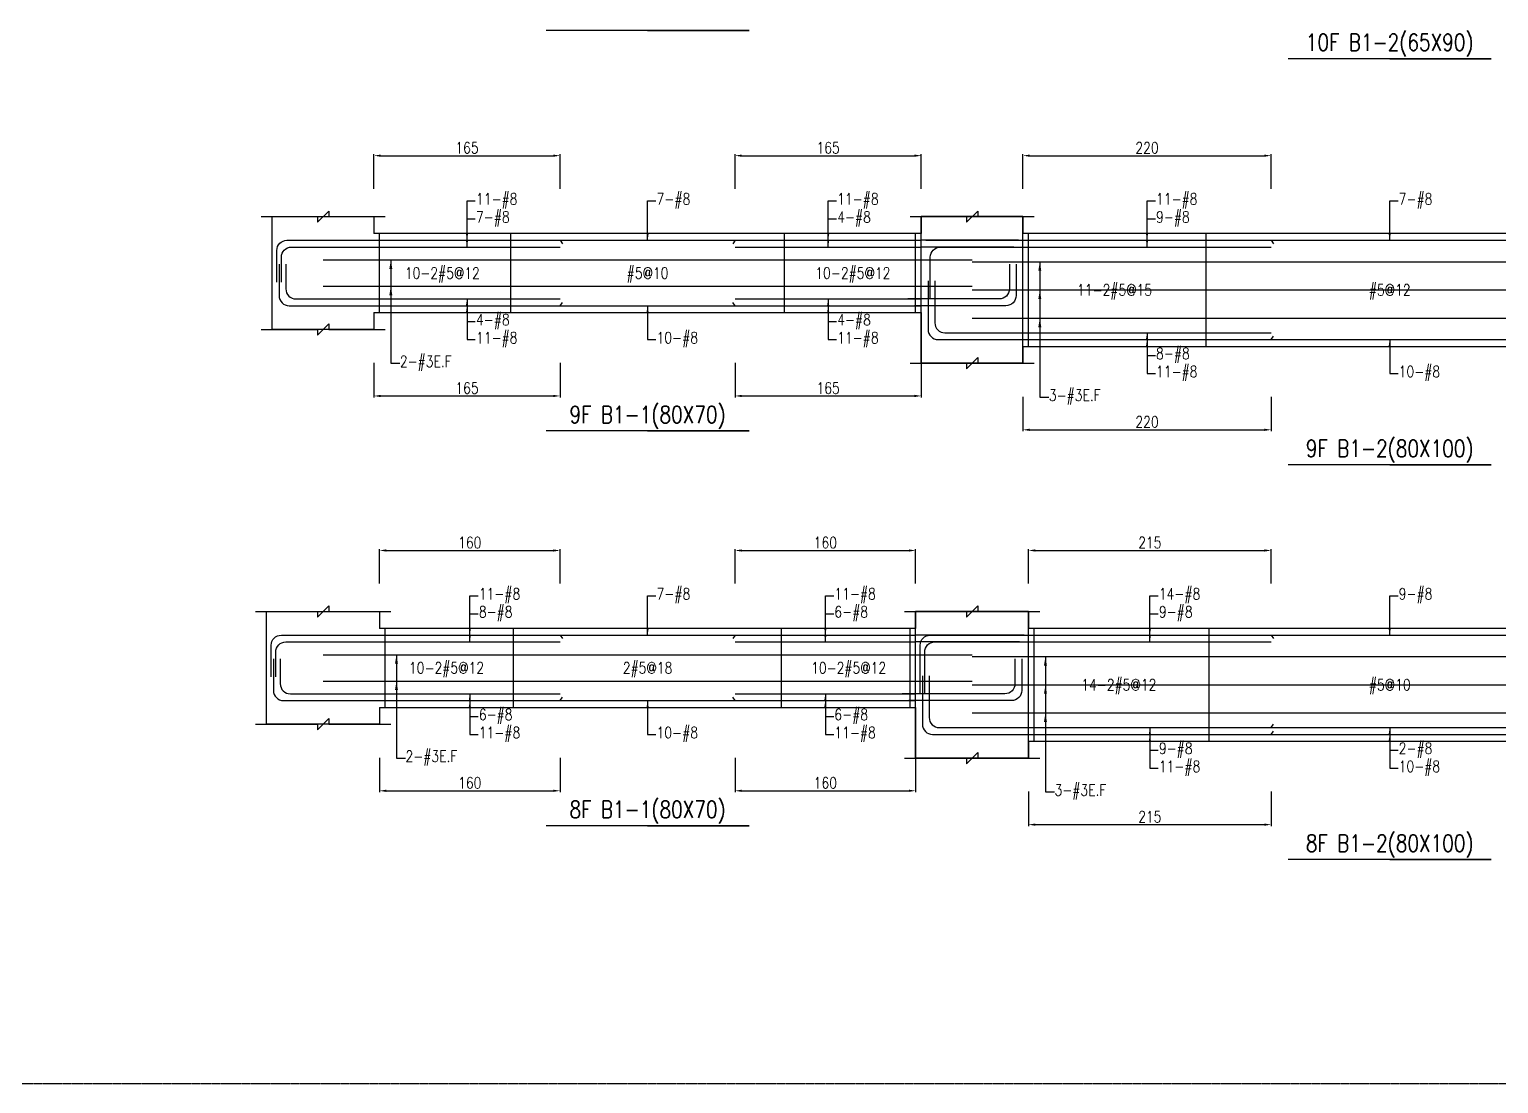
# Model space of a CAD drawing. Header units: millimetres. Extents: x 0 to 84580, y -12276 to 4373.
# Drawn here: x 32665 to 33967, y 0 to 935 of the extents above; entities that cross this region are included whole.
import ezdxf
from ezdxf.enums import TextEntityAlignment as Align

# ---------------------------------------------------------------- set-up
doc = ezdxf.new("R2010")
doc.units = ezdxf.units.MM
doc.header["$MEASUREMENT"] = 0
doc.linetypes.add('CENTER', pattern=[2, 1.25, -0.25, 0.25, -0.25])
for name, color, linetype in [('S-DIM', 2, 'Continuous'), ('S-GRID', 1, 'CENTER'), ('S-LEADER', 2, 'Continuous'), ('S-RC', 130, 'Continuous'), ('S-REINF', 6, 'Continuous'), ('S-TEXT', 2, 'Continuous')]:
    doc.layers.add(name, color=color, linetype=linetype)
doc.styles.add('CS4', font='romans.shx', dxfattribs={"width": 0.8, "bigfont": 'lsp.shx'})
doc.styles.get("Standard").update_dxf_attribs({"font": 'arial.ttf'})
doc.dimstyles.new('ISO-25', dxfattribs={"dimtxt": 2.5, "dimasz": 2.5, "dimexe": 1.25, "dimexo": 0.625, "dimtad": 1, "dimtxsty": 'Standard', "dimcen": 2.5, "dimadec": 0, "dimazin": 0, "dimtfac": 1, "dimtmove": 0, "dimatfit": 3, "dimfxl": 0, "dimarcsym": 0})

# ---------------------------------------------------------------- blocks, each defined once
blk = doc.blocks.new('*D218')
at = {"layer": 'DEFPOINTS', "color": 0, "transparency": 16777216}
for p in [(33135.2, 472.6), (32975.2, 442.6), (33135.2, 442.6)]:
    blk.add_point(p, dxfattribs=at)
at = {"layer": 'S-DIM', "color": 0, "lineweight": -2, "transparency": 16777216}
for p, q in [((32975.2, 443.2), (32975.2, 473.8)), ((32981.2, 472.6), (33129.2, 472.6)), ((33135.2, 443.2), (33135.2, 473.8))]:
    blk.add_line(p, q, dxfattribs=at)
at = {"layer": 'S-DIM', "color": 0, "transparency": 16777216}
for points in [[(32981.2, 473.6), (32981.2, 471.6), (32975.2, 472.6)], [(33129.2, 473.6), (33129.2, 471.6), (33135.2, 472.6)]]:
    blk.add_solid(points, dxfattribs=at)
at = {"layer": 'S-DIM', "color": 0, "transparency": 16777216, "insert": (33055.2, 479.6), "char_height": 10, "attachment_point": 5, "style": 'CS4'}
blk.add_mtext('160', dxfattribs=at)
blk = doc.blocks.new('*D264')
at = {"layer": 'DEFPOINTS', "color": 0, "transparency": 16777216}
for p in [(33450.2, 472.6), (33290.2, 442.6), (33450.2, 442.6)]:
    blk.add_point(p, dxfattribs=at)
at = {"layer": 'S-DIM', "color": 0, "lineweight": -2, "transparency": 16777216}
for p, q in [((33290.2, 443.2), (33290.2, 473.8)), ((33296.2, 472.6), (33444.2, 472.6)), ((33450.2, 443.2), (33450.2, 473.8))]:
    blk.add_line(p, q, dxfattribs=at)
at = {"layer": 'S-DIM', "color": 0, "transparency": 16777216}
for points in [[(33296.2, 473.6), (33296.2, 471.6), (33290.2, 472.6)], [(33444.2, 473.6), (33444.2, 471.6), (33450.2, 472.6)]]:
    blk.add_solid(points, dxfattribs=at)
at = {"layer": 'S-DIM', "color": 0, "transparency": 16777216, "insert": (33370.2, 479.6), "char_height": 10, "attachment_point": 5, "style": 'CS4'}
blk.add_mtext('160', dxfattribs=at)
blk = doc.blocks.new('*D265')
at = {"layer": 'DEFPOINTS', "color": 0, "transparency": 16777216}
for p in [(32975.2, 289.6), (33135.2, 289.6), (33135.2, 259.6)]:
    blk.add_point(p, dxfattribs=at)
at = {"layer": 'S-DIM', "color": 0, "lineweight": -2, "transparency": 16777216}
for p, q in [((32975.2, 288.9), (32975.2, 258.3)), ((33135.2, 288.9), (33135.2, 258.3)), ((32981.2, 259.6), (33129.2, 259.6))]:
    blk.add_line(p, q, dxfattribs=at)
at = {"layer": 'S-DIM', "color": 0, "transparency": 16777216}
for points in [[(32981.2, 260.6), (32981.2, 258.6), (32975.2, 259.6)], [(33129.2, 260.6), (33129.2, 258.6), (33135.2, 259.6)]]:
    blk.add_solid(points, dxfattribs=at)
at = {"layer": 'S-DIM', "color": 0, "transparency": 16777216, "insert": (33055.2, 266.6), "char_height": 10, "attachment_point": 5, "style": 'CS4'}
blk.add_mtext('160', dxfattribs=at)
blk = doc.blocks.new('*D266')
at = {"layer": 'DEFPOINTS', "color": 0, "transparency": 16777216}
for p in [(33290.2, 289.6), (33450.2, 289.6), (33450.2, 259.6)]:
    blk.add_point(p, dxfattribs=at)
at = {"layer": 'S-DIM', "color": 0, "lineweight": -2, "transparency": 16777216}
for p, q in [((33290.2, 288.9), (33290.2, 258.3)), ((33450.2, 288.9), (33450.2, 258.3)), ((33296.2, 259.6), (33444.2, 259.6))]:
    blk.add_line(p, q, dxfattribs=at)
at = {"layer": 'S-DIM', "color": 0, "transparency": 16777216}
for points in [[(33296.2, 260.6), (33296.2, 258.6), (33290.2, 259.6)], [(33444.2, 260.6), (33444.2, 258.6), (33450.2, 259.6)]]:
    blk.add_solid(points, dxfattribs=at)
at = {"layer": 'S-DIM', "color": 0, "transparency": 16777216, "insert": (33370.2, 266.6), "char_height": 10, "attachment_point": 5, "style": 'CS4'}
blk.add_mtext('160', dxfattribs=at)
blk = doc.blocks.new('*D267')
at = {"layer": 'DEFPOINTS', "color": 0, "transparency": 16777216}
for p in [(33135.2, 822.6), (32970.2, 792.6), (33135.2, 792.6)]:
    blk.add_point(p, dxfattribs=at)
at = {"layer": 'S-DIM', "color": 0, "lineweight": -2, "transparency": 16777216}
for p, q in [((32970.2, 793.2), (32970.2, 823.8)), ((32976.2, 822.6), (33129.2, 822.6)), ((33135.2, 793.2), (33135.2, 823.8))]:
    blk.add_line(p, q, dxfattribs=at)
at = {"layer": 'S-DIM', "color": 0, "transparency": 16777216}
for points in [[(32976.2, 823.6), (32976.2, 821.6), (32970.2, 822.6)], [(33129.2, 823.6), (33129.2, 821.6), (33135.2, 822.6)]]:
    blk.add_solid(points, dxfattribs=at)
at = {"layer": 'S-DIM', "color": 0, "transparency": 16777216, "insert": (33052.7, 829.6), "char_height": 10, "attachment_point": 5, "style": 'CS4'}
blk.add_mtext('165', dxfattribs=at)
blk = doc.blocks.new('*D268')
at = {"layer": 'DEFPOINTS', "color": 0, "transparency": 16777216}
for p in [(33455.2, 822.6), (33290.2, 792.6), (33455.2, 792.6)]:
    blk.add_point(p, dxfattribs=at)
at = {"layer": 'S-DIM', "color": 0, "lineweight": -2, "transparency": 16777216}
for p, q in [((33290.2, 793.2), (33290.2, 823.8)), ((33296.2, 822.6), (33449.2, 822.6)), ((33455.2, 793.2), (33455.2, 823.8))]:
    blk.add_line(p, q, dxfattribs=at)
at = {"layer": 'S-DIM', "color": 0, "transparency": 16777216}
for points in [[(33296.2, 823.6), (33296.2, 821.6), (33290.2, 822.6)], [(33449.2, 823.6), (33449.2, 821.6), (33455.2, 822.6)]]:
    blk.add_solid(points, dxfattribs=at)
at = {"layer": 'S-DIM', "color": 0, "transparency": 16777216, "insert": (33372.7, 829.6), "char_height": 10, "attachment_point": 5, "style": 'CS4'}
blk.add_mtext('165', dxfattribs=at)
blk = doc.blocks.new('*D269')
at = {"layer": 'DEFPOINTS', "color": 0, "transparency": 16777216}
for p in [(32970.2, 639.6), (33135.2, 639.6), (33135.2, 609.6)]:
    blk.add_point(p, dxfattribs=at)
at = {"layer": 'S-DIM', "color": 0, "lineweight": -2, "transparency": 16777216}
for p, q in [((32970.2, 638.9), (32970.2, 608.3)), ((33135.2, 638.9), (33135.2, 608.3)), ((32976.2, 609.6), (33129.2, 609.6))]:
    blk.add_line(p, q, dxfattribs=at)
at = {"layer": 'S-DIM', "color": 0, "transparency": 16777216}
for points in [[(32976.2, 610.6), (32976.2, 608.6), (32970.2, 609.6)], [(33129.2, 610.6), (33129.2, 608.6), (33135.2, 609.6)]]:
    blk.add_solid(points, dxfattribs=at)
at = {"layer": 'S-DIM', "color": 0, "transparency": 16777216, "insert": (33052.7, 616.6), "char_height": 10, "attachment_point": 5, "style": 'CS4'}
blk.add_mtext('165', dxfattribs=at)
blk = doc.blocks.new('*D270')
at = {"layer": 'DEFPOINTS', "color": 0, "transparency": 16777216}
for p in [(33290.2, 639.6), (33455.2, 639.6), (33455.2, 609.6)]:
    blk.add_point(p, dxfattribs=at)
at = {"layer": 'S-DIM', "color": 0, "lineweight": -2, "transparency": 16777216}
for p, q in [((33290.2, 638.9), (33290.2, 608.3)), ((33455.2, 638.9), (33455.2, 608.3)), ((33296.2, 609.6), (33449.2, 609.6))]:
    blk.add_line(p, q, dxfattribs=at)
at = {"layer": 'S-DIM', "color": 0, "transparency": 16777216}
for points in [[(33296.2, 610.6), (33296.2, 608.6), (33290.2, 609.6)], [(33449.2, 610.6), (33449.2, 608.6), (33455.2, 609.6)]]:
    blk.add_solid(points, dxfattribs=at)
at = {"layer": 'S-DIM', "color": 0, "transparency": 16777216, "insert": (33372.7, 616.6), "char_height": 10, "attachment_point": 5, "style": 'CS4'}
blk.add_mtext('165', dxfattribs=at)
blk = doc.blocks.new('*D283')
at = {"layer": 'DEFPOINTS', "color": 0, "transparency": 16777216}
for p in [(33765.2, 472.6), (33550.2, 442.6), (33765.2, 442.6)]:
    blk.add_point(p, dxfattribs=at)
at = {"layer": 'S-DIM', "color": 0, "lineweight": -2, "transparency": 16777216}
for p, q in [((33550.2, 443.2), (33550.2, 473.8)), ((33556.2, 472.6), (33759.2, 472.6)), ((33765.2, 443.2), (33765.2, 473.8))]:
    blk.add_line(p, q, dxfattribs=at)
at = {"layer": 'S-DIM', "color": 0, "transparency": 16777216}
for points in [[(33556.2, 473.6), (33556.2, 471.6), (33550.2, 472.6)], [(33759.2, 473.6), (33759.2, 471.6), (33765.2, 472.6)]]:
    blk.add_solid(points, dxfattribs=at)
at = {"layer": 'S-DIM', "color": 0, "transparency": 16777216, "insert": (33657.7, 479.6), "char_height": 10, "attachment_point": 5, "style": 'CS4'}
blk.add_mtext('215', dxfattribs=at)
blk = doc.blocks.new('*D285')
at = {"layer": 'DEFPOINTS', "color": 0, "transparency": 16777216}
for p in [(33550.2, 259.6), (33765.2, 259.6), (33765.2, 229.6)]:
    blk.add_point(p, dxfattribs=at)
at = {"layer": 'S-DIM', "color": 0, "lineweight": -2, "transparency": 16777216}
for p, q in [((33550.2, 258.9), (33550.2, 228.3)), ((33765.2, 258.9), (33765.2, 228.3)), ((33556.2, 229.6), (33759.2, 229.6))]:
    blk.add_line(p, q, dxfattribs=at)
at = {"layer": 'S-DIM', "color": 0, "transparency": 16777216}
for points in [[(33556.2, 230.6), (33556.2, 228.6), (33550.2, 229.6)], [(33759.2, 230.6), (33759.2, 228.6), (33765.2, 229.6)]]:
    blk.add_solid(points, dxfattribs=at)
at = {"layer": 'S-DIM', "color": 0, "transparency": 16777216, "insert": (33657.7, 236.6), "char_height": 10, "attachment_point": 5, "style": 'CS4'}
blk.add_mtext('215', dxfattribs=at)
blk = doc.blocks.new('*D287')
at = {"layer": 'DEFPOINTS', "color": 0, "transparency": 16777216}
for p in [(33765.2, 822.6), (33545.2, 792.6), (33765.2, 792.6)]:
    blk.add_point(p, dxfattribs=at)
at = {"layer": 'S-DIM', "color": 0, "lineweight": -2, "transparency": 16777216}
for p, q in [((33545.2, 793.2), (33545.2, 823.8)), ((33551.2, 822.6), (33759.2, 822.6)), ((33765.2, 793.2), (33765.2, 823.8))]:
    blk.add_line(p, q, dxfattribs=at)
at = {"layer": 'S-DIM', "color": 0, "transparency": 16777216}
for points in [[(33551.2, 823.6), (33551.2, 821.6), (33545.2, 822.6)], [(33759.2, 823.6), (33759.2, 821.6), (33765.2, 822.6)]]:
    blk.add_solid(points, dxfattribs=at)
at = {"layer": 'S-DIM', "color": 0, "transparency": 16777216, "insert": (33655.2, 829.6), "char_height": 10, "attachment_point": 5, "style": 'CS4'}
blk.add_mtext('220', dxfattribs=at)
blk = doc.blocks.new('*D289')
at = {"layer": 'DEFPOINTS', "color": 0, "transparency": 16777216}
for p in [(33545.2, 609.6), (33765.2, 609.6), (33765.2, 579.6)]:
    blk.add_point(p, dxfattribs=at)
at = {"layer": 'S-DIM', "color": 0, "lineweight": -2, "transparency": 16777216}
for p, q in [((33545.2, 608.9), (33545.2, 578.3)), ((33765.2, 608.9), (33765.2, 578.3)), ((33551.2, 579.6), (33759.2, 579.6))]:
    blk.add_line(p, q, dxfattribs=at)
at = {"layer": 'S-DIM', "color": 0, "transparency": 16777216}
for points in [[(33551.2, 580.6), (33551.2, 578.6), (33545.2, 579.6)], [(33759.2, 580.6), (33759.2, 578.6), (33765.2, 579.6)]]:
    blk.add_solid(points, dxfattribs=at)
at = {"layer": 'S-DIM', "color": 0, "transparency": 16777216, "insert": (33655.2, 586.6), "char_height": 10, "attachment_point": 5, "style": 'CS4'}
blk.add_mtext('220', dxfattribs=at)

msp = doc.modelspace()

# ---------------------------------------------------------------- linework, layer by layer
at = {"layer": 'S-GRID'}
msp.add_lwpolyline([(32603, 0), (35832, 0), (35832, 2069), (32603, 2069), (32603, 0)], dxfattribs=at)
at = {"layer": 'S-RC'}
for points in [[(33212.725, 933.558), (33302.725, 933.558), (33122.725, 933.558)], [(33870.225, 908.558), (33960.225, 908.558), (33780.225, 908.558)], [(32870.225, 768.558), (32920.225, 768.548), (32920.224, 763.548), (32930.226, 773.546), (32930.225, 768.546), (32980.225, 768.536)], [(32970.225, 683.558), (32970.225, 668.558), (32880.225, 668.558), (32880.225, 768.558), (32970.225, 768.558), (32970.225, 753.558)], [(33445.225, 768.558), (33495.225, 768.548), (33495.224, 763.548), (33505.226, 773.546), (33505.225, 768.546), (33555.225, 768.536)], [(33445.225, 768.558), (33495.225, 768.548), (33495.224, 763.548), (33505.226, 773.546), (33505.225, 768.546), (33555.225, 768.536)], [(33455.225, 683.558), (33455.225, 638.558), (33545.225, 638.558), (33545.225, 768.558), (33455.225, 768.558), (33455.225, 753.558)], [(33545.225, 653.558), (33545.225, 638.558), (33455.225, 638.558), (33455.225, 768.558), (33545.225, 768.558), (33545.225, 753.558)], [(33455.225, 753.558), (32970.225, 753.558)], [(34195.225, 753.558), (33545.225, 753.558)], [(32970.225, 683.558), (33455.225, 683.558)], [(32870.225, 668.558), (32920.225, 668.548), (32920.224, 663.548), (32930.226, 673.546), (32930.225, 668.546), (32980.225, 668.536)], [(33545.225, 653.558), (34195.225, 653.558)], [(33445.225, 638.558), (33495.225, 638.548), (33495.224, 633.548), (33505.226, 643.546), (33505.225, 638.546), (33555.225, 638.536)], [(33445.225, 638.558), (33495.225, 638.548), (33495.224, 633.548), (33505.226, 643.546), (33505.225, 638.546), (33555.225, 638.536)], [(33212.725, 578.558), (33302.725, 578.558), (33122.725, 578.558)], [(33870.225, 548.558), (33960.225, 548.558), (33780.225, 548.558)], [(32865.225, 418.558), (32920.225, 418.547), (32920.224, 413.547), (32930.226, 423.545), (32930.225, 418.545), (32985.225, 418.534)], [(32975.225, 333.558), (32975.225, 318.558), (32875.225, 318.558), (32875.225, 418.558), (32975.225, 418.558), (32975.225, 403.558)], [(33440.225, 418.558), (33495.225, 418.547), (33495.224, 413.547), (33505.226, 423.545), (33505.225, 418.545), (33560.225, 418.534)], [(33440.225, 418.558), (33495.225, 418.547), (33495.224, 413.547), (33505.226, 423.545), (33505.225, 418.545), (33560.225, 418.534)], [(33450.225, 333.558), (33450.225, 288.558), (33550.225, 288.558), (33550.225, 418.558), (33450.225, 418.558), (33450.225, 403.558)], [(33550.225, 303.558), (33550.225, 288.558), (33450.225, 288.558), (33450.225, 418.558), (33550.225, 418.558), (33550.225, 403.558)], [(33450.225, 403.558), (32975.225, 403.558)], [(34190.225, 403.558), (33550.225, 403.558)], [(32975.225, 333.558), (33450.225, 333.558)], [(32865.225, 318.558), (32920.225, 318.547), (32920.224, 313.547), (32930.226, 323.545), (32930.225, 318.545), (32985.225, 318.534)], [(33550.225, 303.558), (34190.225, 303.558)], [(33440.225, 288.558), (33495.225, 288.547), (33495.224, 283.547), (33505.226, 293.545), (33505.225, 288.545), (33560.225, 288.534)], [(33440.225, 288.558), (33495.225, 288.547), (33495.224, 283.547), (33505.226, 293.545), (33505.225, 288.545), (33560.225, 288.534)], [(33212.725, 228.558), (33302.725, 228.558), (33122.725, 228.558)], [(33870.225, 198.558), (33960.225, 198.558), (33780.225, 198.558)]]:
    msp.add_lwpolyline(points, dxfattribs=at)
at = {"layer": 'S-REINF'}
for points in [[(32884.225, 710.558), (32884.225, 738.558, -0.41421356), (32893.225, 747.558), (32970.225, 747.558)], [(32888.225, 710.558), (32888.225, 732.558, -0.41421356), (32897.225, 741.558), (32970.225, 741.558)], [(33463.225, 695.558), (33463.225, 732.558, -0.41421356), (33472.225, 741.558), (33545.225, 741.558)], [(32886.225, 726.558), (32886.225, 698.558, 0.41421356), (32895.225, 689.558), (32970.225, 689.558)], [(32892.225, 726.558), (32892.225, 704.558, 0.41421356), (32901.225, 695.558), (32970.225, 695.558)], [(33533.225, 726.558), (33533.225, 704.558, -0.41421356), (33524.225, 695.558), (33443.225, 695.558)], [(33539.225, 726.558), (33539.225, 698.558, -0.41421356), (33530.225, 689.558), (33449.225, 689.558)], [(33461.225, 711.558), (33461.225, 668.558, 0.41421356), (33470.225, 659.558), (33545.225, 659.558)], [(33467.225, 711.558), (33467.225, 674.558, 0.41421356), (33476.225, 665.558), (33545.225, 665.558)], [(32879.225, 360.558), (32879.225, 388.558, -0.41421356), (32888.225, 397.558), (32975.225, 397.558)], [(32883.225, 360.558), (32883.225, 382.558, -0.41421356), (32892.225, 391.558), (32975.225, 391.558)], [(33454.225, 345.558), (33454.225, 388.558, -0.41421356), (33463.225, 397.558), (33550.225, 397.558)], [(33458.225, 345.558), (33458.225, 382.558, -0.41421356), (33467.225, 391.558), (33550.225, 391.558)], [(32881.225, 376.558), (32881.225, 348.558, 0.41421356), (32890.225, 339.558), (32975.225, 339.558)], [(32887.225, 376.558), (32887.225, 354.558, 0.41421356), (32896.225, 345.558), (32975.225, 345.558)], [(33538.225, 376.558), (33538.225, 354.558, -0.41421356), (33529.225, 345.558), (33438.225, 345.558)], [(33544.225, 376.558), (33544.225, 348.558, -0.41421356), (33535.225, 339.558), (33444.225, 339.558)], [(33456.225, 361.558), (33456.225, 318.558, 0.41421356), (33465.225, 309.558), (33550.225, 309.558)], [(33462.225, 361.558), (33462.225, 324.558, 0.41421356), (33471.225, 315.558), (33550.225, 315.558)]]:
    msp.add_lwpolyline(points, format="xyb", dxfattribs=at)
for points in [[(32970.225, 747.558), (33135.225, 747.558)], [(33135.225, 747.558), (33137.225, 744.558)], [(33135.225, 747.558), (33290.225, 747.558)], [(33290.225, 747.558), (33288.225, 744.558)], [(33290.225, 747.558), (33455.225, 747.558)], [(33541.225, 747.558), (33455.225, 747.558)], [(33459.225, 747.558), (33545.225, 747.558)], [(33545.225, 747.558), (33765.225, 747.558)], [(33765.225, 747.558), (33767.225, 744.558)], [(33765.225, 747.558), (33975.225, 747.558)], [(32970.225, 741.558), (33135.225, 741.558)], [(33290.225, 741.558), (33455.225, 741.558)], [(33537.225, 741.558), (33455.225, 741.558)], [(33545.225, 741.558), (33765.225, 741.558)], [(32970.225, 695.558), (33135.225, 695.558)], [(33135.225, 689.558), (33137.225, 692.558)], [(33290.225, 689.558), (33288.225, 692.558)], [(33290.225, 695.558), (33455.225, 695.558)], [(32970.225, 689.558), (33135.225, 689.558)], [(33135.225, 689.558), (33290.225, 689.558)], [(33290.225, 689.558), (33455.225, 689.558)], [(33545.225, 665.558), (33765.225, 665.558)], [(33545.225, 659.558), (33765.225, 659.558)], [(33765.225, 659.558), (33767.225, 662.558)], [(33765.225, 659.558), (33975.225, 659.558)], [(32975.225, 397.558), (33135.225, 397.558)], [(32975.225, 391.558), (33135.225, 391.558)], [(33135.225, 397.558), (33137.225, 394.558)], [(33135.225, 397.558), (33290.225, 397.558)], [(33290.225, 397.558), (33288.225, 394.558)], [(33290.225, 397.558), (33450.225, 397.558)], [(33290.225, 391.558), (33450.225, 391.558)], [(33546.225, 397.558), (33450.225, 397.558)], [(33542.225, 391.558), (33450.225, 391.558)], [(33550.225, 397.558), (33765.225, 397.558)], [(33550.225, 391.558), (33765.225, 391.558)], [(33765.225, 397.558), (33767.225, 394.558)], [(33765.225, 397.558), (33975.225, 397.558)], [(32975.225, 345.558), (33135.225, 345.558)], [(32975.225, 339.558), (33135.225, 339.558)], [(33135.225, 339.558), (33137.225, 342.558)], [(33135.225, 339.558), (33290.225, 339.558)], [(33290.225, 339.558), (33288.225, 342.558)], [(33290.225, 345.558), (33450.225, 345.558)], [(33290.225, 339.558), (33450.225, 339.558)], [(33550.225, 315.558), (33765.225, 315.558)], [(33765.225, 315.558), (33767.225, 318.558)], [(33765.225, 315.558), (33975.225, 315.558)], [(33765.225, 309.558), (33767.225, 312.558)], [(33550.225, 309.558), (33765.225, 309.558)], [(33765.225, 309.558), (33975.225, 309.558)]]:
    msp.add_lwpolyline(points, dxfattribs=at)
at = {"layer": 'S-REINF', "color": 1}
for points in [[(32975.225, 683.558), (32975.225, 753.558)], [(33091.475, 683.558), (33091.475, 753.558)], [(33333.975, 683.558), (33333.975, 753.558)], [(33450.225, 683.558), (33450.225, 753.558)], [(33550.225, 653.558), (33550.225, 753.558)], [(33707.725, 653.558), (33707.725, 753.558)], [(32925.225, 730.225), (33500.225, 730.225)], [(33500.225, 728.558), (34240.225, 728.558)], [(32925.225, 706.891), (33500.225, 706.891)], [(33500.225, 703.558), (34240.225, 703.558)], [(33500.225, 678.558), (34240.225, 678.558)], [(32980.225, 333.558), (32980.225, 403.558)], [(33093.975, 333.558), (33093.975, 403.558)], [(33331.475, 333.558), (33331.475, 403.558)], [(33445.225, 333.558), (33445.225, 403.558)], [(33555.225, 303.558), (33555.225, 403.558)], [(33710.225, 303.558), (33710.225, 403.558)], [(32925.225, 380.225), (33500.225, 380.225)], [(33500.225, 378.558), (34240.225, 378.558)], [(32925.225, 356.891), (33500.225, 356.891)], [(33500.225, 353.558), (34240.225, 353.558)], [(33500.225, 328.558), (34240.225, 328.558)]]:
    msp.add_lwpolyline(points, dxfattribs=at)

# ---------------------------------------------------------------- texts
at = {"layer": 'S-LEADER', "char_height": 10, "attachment_point": 4, "style": 'CS4'}
for s, insert in [('11-#8', (33060.725, 782.558)), ('7-#8', (33220.725, 782.558)), ('11-#8', (33380.725, 782.558)), ('11-#8', (33663.225, 782.558)), ('7-#8', (33878.225, 782.558)), ('7-#8', (33060.725, 766.558)), ('4-#8', (33380.725, 766.558)), ('9-#8', (33663.225, 766.558)), ('4-#8', (33060.725, 675.558)), ('4-#8', (33380.725, 675.558)), ('11-#8', (33060.725, 659.558)), ('10-#8', (33220.725, 659.558)), ('11-#8', (33380.725, 659.558)), ('8-#8', (33663.225, 645.558)), ('11-#8', (33663.225, 629.558)), ('10-#8', (33878.225, 629.558)), ('11-#8', (33063.225, 432.558)), ('7-#8', (33220.725, 432.558)), ('11-#8', (33378.225, 432.558)), ('14-#8', (33665.725, 432.558)), ('9-#8', (33878.225, 432.558)), ('8-#8', (33063.225, 416.558)), ('6-#8', (33378.225, 416.558)), ('9-#8', (33665.725, 416.558)), ('6-#8', (33063.225, 325.558)), ('6-#8', (33378.225, 325.558)), ('11-#8', (33063.225, 309.558)), ('10-#8', (33220.725, 309.558)), ('11-#8', (33378.225, 309.558)), ('9-#8', (33665.725, 295.558)), ('2-#8', (33878.225, 295.558)), ('11-#8', (33665.725, 279.558)), ('10-#8', (33878.225, 279.558))]:
    msp.add_mtext(s, dxfattribs=dict(at, insert=insert))
at = {"layer": 'S-LEADER', "color": 3, "char_height": 10, "attachment_point": 4, "style": 'CS4'}
for s, insert in [('2-#3E.F', (32993.225, 638.558)), ('3-#3E.F', (33568.225, 608.558)), ('2-#3E.F', (32998.225, 288.558)), ('3-#3E.F', (33573.225, 258.558))]:
    msp.add_mtext(s, dxfattribs=dict(at, insert=insert))
at = {"layer": 'S-RC', "style": 'CS4', "width": 0.8}
for s, p in [('10F B1-2(65X90)', (33870.225, 915.558)), ('9F B1-1(80X70)', (33212.725, 585.558)), ('9F B1-2(80X100)', (33870.225, 555.558)), ('8F B1-1(80X70)', (33212.725, 235.558)), ('8F B1-2(80X100)', (33870.225, 205.558))]:
    msp.add_text(s, height=15, dxfattribs=at).set_placement(p, align=Align.CENTER)
at = {"layer": 'S-TEXT', "color": 1, "style": 'CS4', "width": 0.8}
for s, p in [('10-2#5@12', (33030.85, 713.558)), ('#5@10', (33212.725, 713.558)), ('10-2#5@12', (33394.6, 713.558)), ('11-2#5@15', (33626.475, 698.558)), ('#5@12', (33870.225, 698.558)), ('10-2#5@12', (33034.6, 363.558)), ('2#5@18', (33212.725, 363.558)), ('10-2#5@12', (33390.85, 363.558)), ('14-2#5@12', (33630.225, 348.558)), ('#5@10', (33870.225, 348.558))]:
    msp.add_text(s, height=10, dxfattribs=at).set_placement(p, align=Align.CENTER)

# ---------------------------------------------------------------- dimensions: what is measured, and where the dimension line sits
at = {"layer": 'S-DIM'}
for p1, p2, distance, picture, middle in [((32970.225, 792.558), (33135.225, 792.558), 30, '*D267', (33052.725, 829.558)), ((33290.225, 792.558), (33455.225, 792.558), 30, '*D268', (33372.725, 829.558)), ((33545.225, 792.558), (33765.225, 792.558), 30, '*D287', (33655.225, 829.558)), ((32970.225, 639.558), (33135.225, 639.558), -30, '*D269', (33052.725, 616.558)), ((33290.225, 639.558), (33455.225, 639.558), -30, '*D270', (33372.725, 616.558)), ((33545.225, 609.558), (33765.225, 609.558), -30, '*D289', (33655.225, 586.558)), ((32975.225, 442.558), (33135.225, 442.558), 30, '*D218', (33055.225, 479.558)), ((33290.225, 442.558), (33450.225, 442.558), 30, '*D264', (33370.225, 479.558)), ((33550.225, 442.558), (33765.225, 442.558), 30, '*D283', (33657.725, 479.558)), ((32975.225, 289.558), (33135.225, 289.558), -30, '*D265', (33055.225, 266.558)), ((33290.225, 289.558), (33450.225, 289.558), -30, '*D266', (33370.225, 266.558)), ((33550.225, 259.558), (33765.225, 259.558), -30, '*D285', (33657.725, 236.558))]:
    dim = msp.add_aligned_dim(p1=p1, p2=p2, distance=distance, dimstyle='ISO-25', override={"dimtxt": 10, "dimasz": 6, "dimgap": 2, "dimtxsty": 'CS4'}, dxfattribs=at)
    dim.commit()
    dim.dimension.update_dxf_attribs({"geometry": picture, "text_midpoint": middle})

# ---------------------------------------------------------------- leaders
at = {"layer": 'S-LEADER', "annotation_type": 0, "has_hookline": 1, "hookline_direction": 0}
for points, override, text_width in [([(33052.725, 747.558), (33052.725, 782.558), (33060.1, 782.558)], {"dimasz": 6, "dimtad": 0}, 37.333), ([(33212.725, 747.558), (33212.725, 782.558), (33220.1, 782.558)], {"dimasz": 6, "dimtad": 0}, 30.857), ([(33372.725, 747.558), (33372.725, 782.558), (33380.1, 782.558)], {"dimasz": 6, "dimtad": 0}, 37.333), ([(33655.225, 747.558), (33655.225, 782.558), (33662.6, 782.558)], {"dimasz": 6, "dimtad": 0}, 37.333), ([(33870.225, 747.558), (33870.225, 782.558), (33877.6, 782.558)], {"dimasz": 6, "dimtad": 0}, 30.857), ([(33052.725, 741.558), (33052.725, 766.558), (33060.1, 766.558)], {"dimasz": 6, "dimtad": 0}, 30.857), ([(33372.725, 741.558), (33372.725, 766.558), (33380.1, 766.558)], {"dimasz": 6, "dimtad": 0}, 30.857), ([(33655.225, 741.558), (33655.225, 766.558), (33662.6, 766.558)], {"dimasz": 6, "dimtad": 0}, 30.857), ([(32985.225, 706.891), (32985.225, 638.558), (32992.6, 638.558)], {"dimasz": 8, "dimtad": 0}, 49.524), ([(33052.725, 695.558), (33052.725, 675.558), (33060.1, 675.558)], {"dimasz": 6, "dimtad": 0}, 30.857), ([(33372.725, 695.558), (33372.725, 675.558), (33380.1, 675.558)], {"dimasz": 6, "dimtad": 0}, 30.857), ([(33052.725, 689.558), (33052.725, 659.558), (33060.1, 659.558)], {"dimasz": 6, "dimtad": 0}, 37.333), ([(33212.725, 689.558), (33212.725, 659.558), (33220.1, 659.558)], {"dimasz": 6, "dimtad": 0}, 37.333), ([(33372.725, 689.558), (33372.725, 659.558), (33380.1, 659.558)], {"dimasz": 6, "dimtad": 0}, 37.333), ([(33560.225, 678.558), (33560.225, 608.558), (33567.6, 608.558)], {"dimasz": 8, "dimtad": 0}, 49.524), ([(33655.225, 665.558), (33655.225, 645.558), (33662.6, 645.558)], {"dimasz": 6, "dimtad": 0}, 30.857), ([(33655.225, 659.558), (33655.225, 629.558), (33662.6, 629.558)], {"dimasz": 6, "dimtad": 0}, 37.333), ([(33870.225, 659.558), (33870.225, 629.558), (33877.6, 629.558)], {"dimasz": 6, "dimtad": 0}, 37.333), ([(33055.225, 397.558), (33055.225, 432.558), (33062.6, 432.558)], {"dimasz": 6, "dimtad": 0}, 37.333), ([(33212.725, 397.558), (33212.725, 432.558), (33220.1, 432.558)], {"dimasz": 6, "dimtad": 0}, 30.857), ([(33370.225, 397.558), (33370.225, 432.558), (33377.6, 432.558)], {"dimasz": 6, "dimtad": 0}, 37.333), ([(33657.725, 397.558), (33657.725, 432.558), (33665.1, 432.558)], {"dimasz": 6, "dimtad": 0}, 37.333), ([(33870.225, 397.558), (33870.225, 432.558), (33877.6, 432.558)], {"dimasz": 6, "dimtad": 0}, 30.857), ([(33055.225, 391.558), (33055.225, 416.558), (33062.6, 416.558)], {"dimasz": 6, "dimtad": 0}, 30.857), ([(33370.225, 391.558), (33370.225, 416.558), (33377.6, 416.558)], {"dimasz": 6, "dimtad": 0}, 30.476), ([(33657.725, 391.558), (33657.725, 416.558), (33665.1, 416.558)], {"dimasz": 6, "dimtad": 0}, 30.857), ([(32990.225, 356.891), (32990.225, 288.558), (32997.6, 288.558)], {"dimasz": 8, "dimtad": 0}, 49.524), ([(33055.225, 345.558), (33055.225, 325.558), (33062.6, 325.558)], {"dimasz": 6, "dimtad": 0}, 30.476), ([(33055.225, 339.558), (33055.225, 309.558), (33062.6, 309.558)], {"dimasz": 6, "dimtad": 0}, 37.333), ([(33212.725, 339.558), (33212.725, 309.558), (33220.1, 309.558)], {"dimasz": 6, "dimtad": 0}, 37.333), ([(33370.225, 345.558), (33370.225, 325.558), (33377.6, 325.558)], {"dimasz": 6, "dimtad": 0}, 30.476), ([(33370.225, 339.558), (33370.225, 309.558), (33377.6, 309.558)], {"dimasz": 6, "dimtad": 0}, 37.333), ([(33565.225, 328.558), (33565.225, 258.558), (33572.6, 258.558)], {"dimasz": 8, "dimtad": 0}, 49.524), ([(33657.725, 315.558), (33657.725, 295.558), (33665.1, 295.558)], {"dimasz": 6, "dimtad": 0}, 30.857), ([(33870.225, 315.558), (33870.225, 295.558), (33877.6, 295.558)], {"dimasz": 6, "dimtad": 0}, 30.857), ([(33657.725, 309.558), (33657.725, 279.558), (33665.1, 279.558)], {"dimasz": 6, "dimtad": 0}, 37.333), ([(33870.225, 309.558), (33870.225, 279.558), (33877.6, 279.558)], {"dimasz": 6, "dimtad": 0}, 37.333)]:
    msp.add_leader(points, dimstyle='ISO-25', override=override, dxfattribs=dict(at, text_width=text_width))
at = {"layer": 'S-LEADER'}
for points in [[(32985.225, 730.225), (32985.225, 638.558), (32993.225, 638.558)], [(33560.225, 728.558), (33560.225, 608.558), (33568.225, 608.558)], [(33560.225, 703.558), (33560.225, 608.558), (33568.225, 608.558)], [(32990.225, 380.225), (32990.225, 288.558), (32998.225, 288.558)], [(33565.225, 378.558), (33565.225, 258.558), (33573.225, 258.558)], [(33565.225, 353.558), (33565.225, 258.558), (33573.225, 258.558)]]:
    msp.add_leader(points, dimstyle='ISO-25', override={"dimasz": 8}, dxfattribs=at)

doc.saveas('drawing.dxf')
